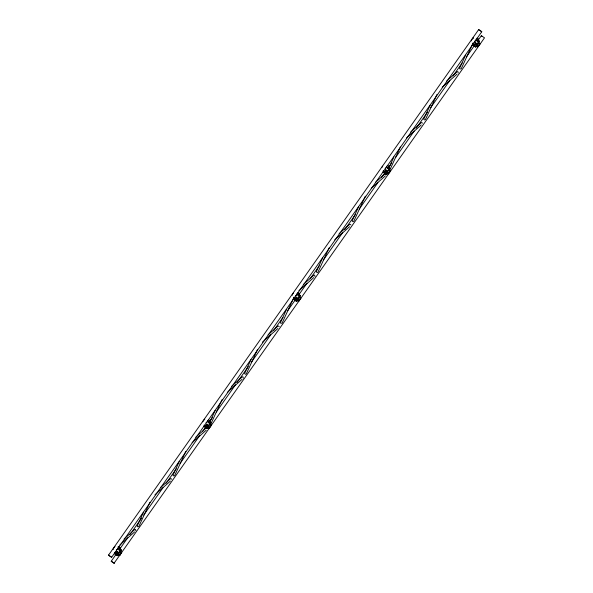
<?xml version="1.0" encoding="UTF-8"?>
<svg xmlns="http://www.w3.org/2000/svg" width="593" height="593" viewBox="0 0 593 593"><rect width="100%" height="100%" fill="white"/><g stroke="black" fill="none" stroke-linecap="round" stroke-linejoin="round"><path stroke-width="0.89" d="M135.812 530.831L135.545 529.46L134.907 529.379L124.13 538.918M243.286 378.23L243.026 376.859L242.389 376.777L231.604 386.317M314.935 276.501L314.675 275.13L314.031 275.048L303.253 284.588M386.584 174.779L386.317 173.401M458.233 73.043L457.966 71.671L457.329 71.59L446.551 81.13M118.037 547.665L117.718 549.081L116.473 549.874M120.557 553.254L120.238 554.67L119 555.471L117.562 555.174M207.58 420.519L207.261 421.942L206.016 422.735M297.145 293.357L296.819 294.773L295.581 295.573M386.703 166.196L386.384 167.611L385.139 168.412M476.261 39.034L475.942 40.45L474.704 41.251M137.339 525.665L143.521 512.204M149.977 502.234L138.769 526.628L137.465 526.74L137.131 526.221M173.163 474.8L179.345 461.339M174.594 475.764L185.802 451.369M209.766 422.238L215.177 410.467M210.426 424.892L222.019 399.652M244.82 373.064L251.002 359.603M246.251 374.027L257.451 349.633M280.645 322.192L286.441 309.576M294.054 297.086L282.075 323.163L280.771 323.267L280.437 322.755M316.462 271.335L322.644 257.873M317.9 272.298L329.1 247.904M352.286 220.47L358.469 207.009M353.724 221.434L365.31 196.194M388.889 167.915L393.908 156.982M389.549 170.569L400.364 147.012M423.943 118.733L430.118 105.272M425.374 119.704L436.959 94.465M459.768 67.869L465.557 55.245M473.17 42.755L461.198 68.832L459.894 68.944L459.56 68.425M108.497 555.174L478.625 29.65L480.034 30.347L481.768 31.77L111.64 557.301L108.497 555.174L111.64 557.301M114.968 546.361L113.115 548.985L113.352 549.518M202.658 421.845L204.511 419.214L204.748 419.748M293.609 292.712L292.223 294.684L292.46 295.21M381.781 167.515L382.707 166.203M117.325 555.715L117.08 555.189L118.444 553.247L118.689 553.78L117.325 555.715L114.686 553.936L114.449 553.402L115.353 552.113M116.436 553.751L116.198 553.217L117.562 551.282L117.799 551.809L116.436 553.751L114.456 552.417M118.126 546.338L120.105 547.673L118.741 549.615L118.978 550.141M205.979 426.612L205.741 426.078L207.105 424.143L207.342 424.67L205.979 426.612L203.999 425.27M208.328 419.644L209.648 420.533L208.284 422.468L208.521 423.002M295.544 299.443L295.307 298.916L296.67 296.974L296.908 297.508L295.544 299.443L293.565 298.109M297.894 292.475L299.206 293.372L297.842 295.307L298.086 295.833L306.959 283.321M386.466 170.347L385.102 172.281L384.864 171.748L386.228 169.813M387.451 165.314L388.771 166.203L387.407 168.145L387.644 168.671M474.667 45.112L474.422 44.586L475.786 42.652L476.031 43.178L474.667 45.112L472.688 43.778M476.965 40.976L478.329 39.042L477.017 38.152M477.209 41.51L481.36 35.699L484.503 37.826L114.026 563.298L111.232 561.23L116.028 554.411M119.43 549.496L127.762 537.755M129.897 534.723L141.631 518.067M143.765 515.035L162.964 487.772M166.166 483.228L176.299 468.841M180.027 463.541L199.759 435.521M202.428 431.741L205.63 427.197M208.973 422.357L212.561 417.353M216.297 412.046L235.495 384.79M237.096 382.515L248.297 366.615M251.491 362.071L270.697 334.808M273.892 330.264L282.957 317.396M287.761 310.576L295.225 299.976M310.161 278.777L319.227 265.901M323.496 259.845L342.695 232.582M344.829 229.558L355.496 214.407M359.225 209.107L377.889 182.607M381.625 177.307L384.827 172.763M388.03 168.219L391.758 162.919M395.494 157.619L414.159 131.112M416.293 128.081L427.494 112.181M430.688 107.637L449.894 80.374M453.089 75.837L462.155 62.962M466.424 56.906L473.889 46.298M120.549 550.126L120.787 550.66L118.934 553.284L118.696 552.758L120.549 550.126L118.6 548.814M210.092 422.987L210.33 423.513L208.477 426.145L208.239 425.611L210.092 422.987L208.15 421.675M299.65 295.818L299.895 296.352L298.042 298.976L297.805 298.449L299.65 295.818L297.708 294.506M389.216 168.657L389.453 169.19L387.6 171.814L387.362 171.288L389.216 168.657L387.273 167.345M478.773 41.495L479.018 42.021L477.165 44.653L476.928 44.119L478.773 41.495L476.831 40.183M119.623 551.579L120.987 549.637L119.675 548.747M206.631 428.042L207.995 426.108L208.232 426.634L206.868 428.576L203.992 426.263L206.868 428.576M209.625 423.787L210.537 422.498L209.218 421.608M297.797 299.472L296.433 301.407L296.189 300.881L297.553 298.946M298.731 297.271L300.095 295.336L298.776 294.447M385.754 173.719L387.118 171.777L387.355 172.311L385.991 174.246L383.115 171.94L385.991 174.246M388.749 169.465L389.66 168.175L388.341 167.278M476.92 45.142L475.549 47.084L475.312 46.55L476.676 44.616M478.306 42.296L479.218 41.006L477.899 40.116M119.868 552.105L121.231 550.171L120.987 549.637M209.411 424.966L210.774 423.031L210.537 422.498M299.428 297.152L300.332 295.863L300.095 295.336M388.534 170.636L389.897 168.701L389.66 168.175M478.551 42.829L479.455 41.54L479.218 41.006M121.432 552.09L121.676 552.624L119.823 555.248L119.586 554.722L121.432 552.09L120.142 551.216M210.982 424.951L211.219 425.485L209.366 428.109L209.129 427.583L210.982 424.951L209.685 424.077M300.54 297.79L300.777 298.316L298.931 300.947L298.687 300.414L300.54 297.79L299.243 296.915M390.105 170.628L390.342 171.155L388.489 173.779L388.252 173.252L390.105 170.628L388.808 169.746M479.663 43.459L479.9 43.993L478.054 46.617L477.81 46.091L479.663 43.459L478.366 42.585M442.208 87.245L457.025 74.125M410.727 131.994L421.504 122.454L422.52 123.136M406.383 138.11L421.2 124.997M375.577 182.266L385.68 173.319M371.233 188.381L385.376 175.862M339.077 233.731L349.855 224.191L350.871 224.873M334.734 239.846L349.551 226.726M298.909 290.703L313.734 277.591M268.103 334.86L278.206 325.913L279.221 326.602M262.41 342.168L277.909 328.455M227.26 392.433L242.085 379.312M195.779 437.189L206.557 427.649M192.102 442.712L206.253 430.192M160.629 487.461L170.732 478.521L171.748 479.203M154.936 494.77L170.428 481.056M119.786 545.034L134.604 531.921M478.469 46.039L477.224 46.84L475.794 46.543M299.346 300.362L298.109 301.162L296.67 300.873M209.781 427.531L208.543 428.324L207.105 428.035M481.768 31.77L478.625 29.65M111.232 561.23L114.375 563.35M386.228 173.705L387.666 174.001M424.744 119.979L423.736 119.297M353.094 221.708L352.086 221.026M317.27 272.572L316.262 271.89M245.628 374.302L244.612 373.62M173.971 476.038L172.956 475.356M477.484 40.198L479.455 41.54M478.61 43.111L479.9 43.993M474.978 42.807L476.928 44.119M475.223 43.341L477.165 44.653M477.81 46.091L475.868 44.779L478.054 46.617M473.11 43.697L474.422 44.586M475.312 46.55L472.68 44.771L475.549 47.084M387.918 167.367L389.897 168.701M388.156 168.316L389.453 169.19M388.4 169.843L390.342 171.155M387.362 171.288L385.42 169.976L387.6 171.814M388.252 173.252L386.31 171.94L386.547 172.467M387.192 172.904L388.489 173.779M383.545 170.858L384.864 171.748M383.122 170.947L385.102 172.281M298.131 293.009L299.45 293.898L299.206 293.372M298.361 294.528L300.332 295.863M299.487 297.441L300.777 298.316M295.863 297.137L297.805 298.449M296.1 297.664L298.042 298.976M298.687 300.414L296.745 299.102L298.931 300.947M293.987 298.027L295.307 298.916M296.189 300.881L293.557 299.102L296.433 301.407M209.455 422.134L210.774 423.031M209.032 422.639L210.33 423.513M209.922 424.61L211.219 425.485M206.297 424.299L208.239 425.611M206.534 424.833L208.477 426.145M209.129 427.583L207.187 426.271L209.366 428.109M204.422 425.188L205.741 426.078M119.023 547.317L120.342 548.206L120.105 547.673M119.252 548.836L121.231 550.171M119.489 549.785L120.787 550.66M120.379 551.749L121.676 552.624M118.696 552.758L116.754 551.446L118.934 553.284M117.636 553.41L119.586 554.722M118.526 554.373L119.823 555.248M114.879 552.328L116.198 553.217M114.449 553.402L117.08 555.189M481.36 35.699L481.939 36.269M207.194 427.731L207.572 428.339M478.329 39.042L478.573 39.568M473.436 38.256L473.199 37.722L471.346 40.354L471.583 40.88M388.771 166.203L389.008 166.737M209.648 420.533L209.885 421.06"/></g></svg>
